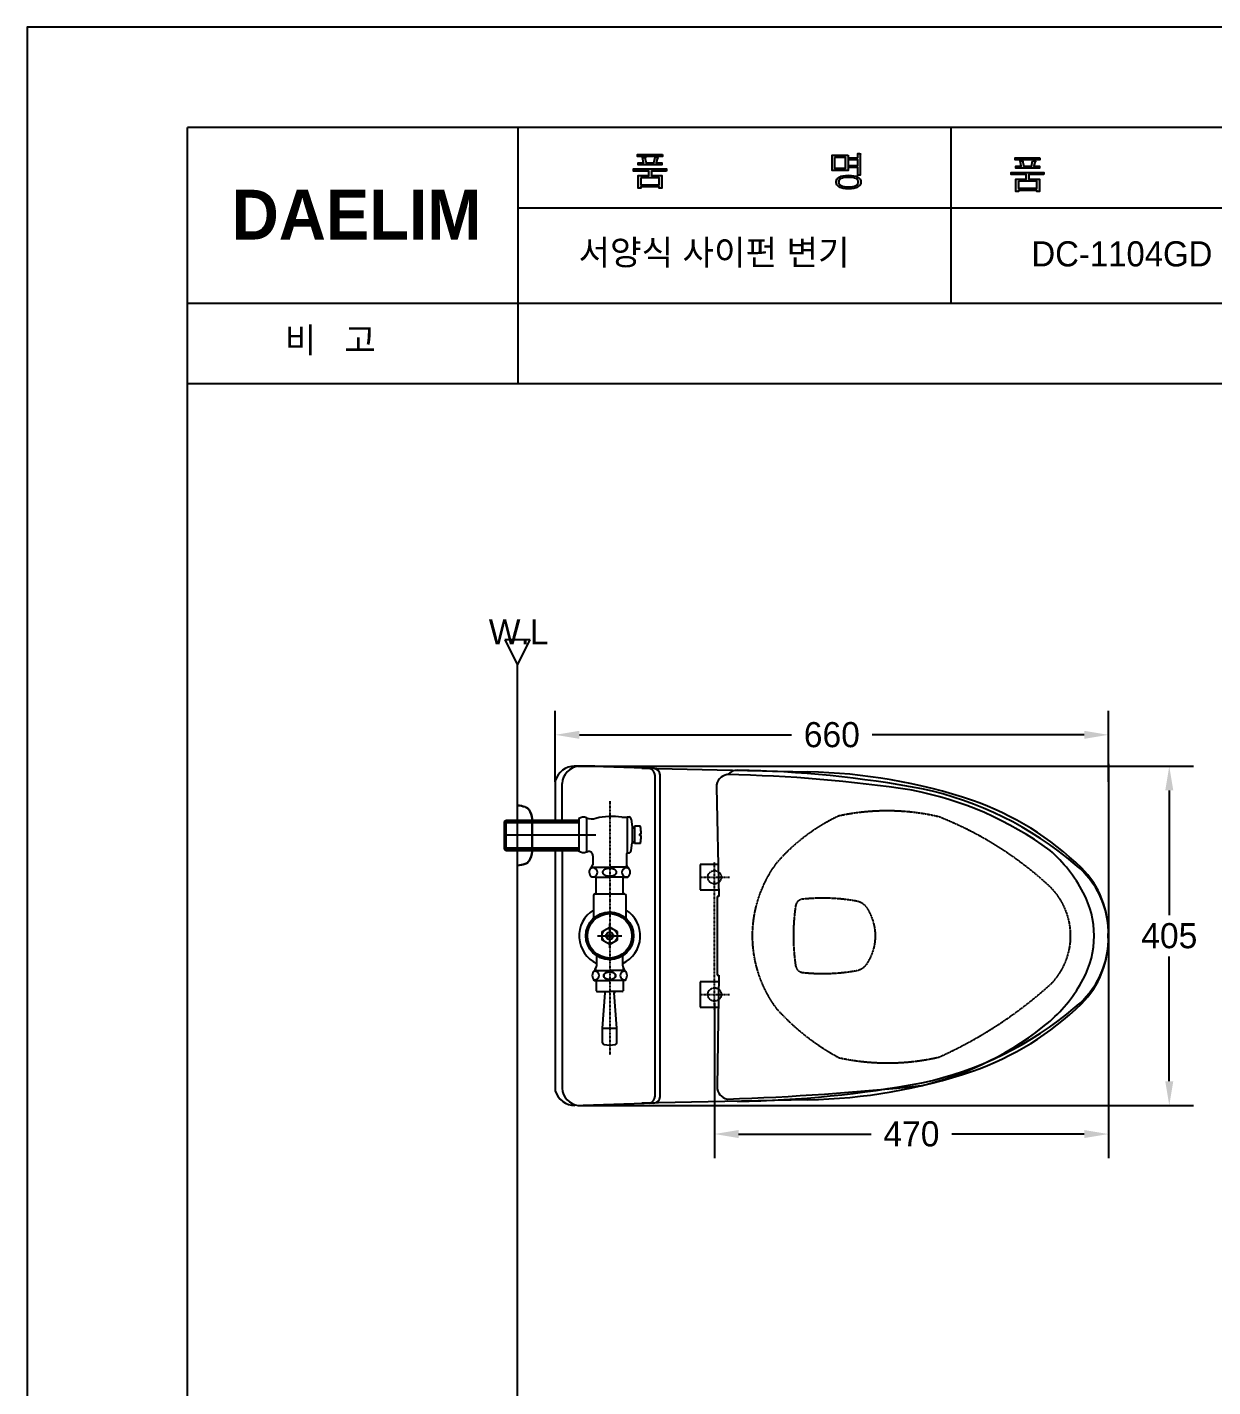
# Model space of a CAD drawing. Extents: x 66176 to 68602, y 58088 to 61519.
# Drawn here: x 66176 to 67591, y 59895 to 61519 of the extents above; entities that cross this region are included whole.
import ezdxf
from ezdxf.lldxf.tags import DXFTag

# ---------------------------------------------------------------- set-up
doc = ezdxf.new("R2010")
doc.units = 0
doc.header["$MEASUREMENT"] = 0
doc.linetypes.add('DASHDOT', pattern=[1, 0.5, -0.25, 0, -0.25])
doc.linetypes.add('DASHED', pattern=[0.75, 0.5, -0.25])
doc.layers.get('Defpoints').update_dxf_attribs({"linetype": 'CONTINUOUS'})
for name, color, linetype in [('001', 7, 'CONTINUOUS'), ('002', 7, 'CONTINUOUS'), ('BU', 7, 'CONTINUOUS'), ('CENTER', 1, 'CONTINUOUS'), ('D', 2, 'CONTINUOUS'), ('Dim', 4, 'CONTINUOUS'), ('DIM2', 7, 'CONTINUOUS'), ('LINE', 7, 'CONTINUOUS'), ('LINE @ 1 VP1', 7, 'CONTINUOUS'), ('LINE @ 1 VPModel', 7, 'CONTINUOUS'), ('POINT', 3, 'CONTINUOUS'), ('YA', 7, 'CONTINUOUS')]:
    doc.layers.add(name, color=color, linetype=linetype)
doc.layers.add('DWG', color=7, linetype='CONTINUOUS', lineweight=25)
doc.styles.add('h', font='', dxfattribs={"height": 30})
doc.styles.get("Standard").update_dxf_attribs({"font": 'txt.shx', "bigfont": 'ghs.shx'})
doc.styles.get('h').set_extended_font_data('Haansoft Batang')
tags = doc.linetypes.add('Amconstr', pattern=[9999, 9999, 0]).pattern_tags.tags
tags[6:7] = [DXFTag(74, 4), DXFTag(75, 0), DXFTag(340, '0'), DXFTag(46, 1.0), DXFTag(50, 0.0), DXFTag(44, 0.0), DXFTag(45, 0.0)]
tags[4:5] = [DXFTag(74, 4), DXFTag(75, 0), DXFTag(340, '0'), DXFTag(46, 1.0), DXFTag(50, 0.0), DXFTag(44, 0.0), DXFTag(45, 0.0)]
doc.dimstyles.get("Standard").update_dxf_attribs({"dimtxt": 0.18, "dimasz": 0.18, "dimexe": 0.18, "dimexo": 0.0625, "dimgap": 0.09, "dimtad": 0, "dimtih": 1, "dimtoh": 1, "dimdec": 4, "dimzin": 0, "dimdsep": 46, "dimtxsty": 'Standard', "dimcen": 0.09, "dimadec": 0, "dimazin": 0, "dimtfac": 1, "dimtdec": 4, "dimtofl": 0, "dimtmove": 0, "dimatfit": 0, "dimfxl": 0, "dimtolj": 1, "dimtzin": 0, "dimarcsym": 0})

# ---------------------------------------------------------------- blocks, each defined once
blk = doc.blocks.new('*D3')
at = {"layer": 'Defpoints', "color": 0}
for p in [(66823.1, 60636.3), (66823.5, 60231.4), (67539.3, 60231.4)]:
    blk.add_point(p, dxfattribs=at)
at = {"layer": 'Dim', "color": 0, "lineweight": -2}
for p, q in [((66833.1, 60636.3), (67568.1, 60636.3)), ((67539.3, 60607.5), (67539.3, 60458.4)), ((67539.3, 60260.2), (67539.3, 60409.2)), ((66833.5, 60231.4), (67568.1, 60231.4))]:
    blk.add_line(p, q, dxfattribs=at)
at = {"layer": 'Dim', "color": 0}
for points in [[(67534.5, 60607.5), (67544.1, 60607.5), (67539.3, 60636.3)], [(67534.5, 60260.2), (67544.1, 60260.2), (67539.3, 60231.4)]]:
    blk.add_solid(points, dxfattribs=at)
at = {"layer": 'Dim', "color": 0, "insert": (67539.3, 60433.8), "char_height": 30, "attachment_point": 5, "style": 'h'}
blk.add_mtext('\\A1;405', dxfattribs=at)
blk = doc.blocks.new('*D6')
at = {"layer": 'Defpoints', "color": 0}
for p in [(67466.6, 60379.7), (66996.6, 60363.8), (67466.6, 60197.2)]:
    blk.add_point(p, dxfattribs=at)
at = {"layer": 'Dim', "color": 0, "lineweight": -2}
for p, q in [((67466.6, 60369.7), (67466.6, 60168.4)), ((66996.6, 60353.8), (66996.6, 60168.4)), ((67025.4, 60197.2), (67183.4, 60197.2)), ((67437.8, 60197.2), (67279.8, 60197.2))]:
    blk.add_line(p, q, dxfattribs=at)
at = {"layer": 'Dim', "color": 0}
for points in [[(67025.4, 60202), (67025.4, 60192.4), (66996.6, 60197.2)], [(67437.8, 60202), (67437.8, 60192.4), (67466.6, 60197.2)]]:
    blk.add_solid(points, dxfattribs=at)
at = {"layer": 'Dim', "color": 0, "insert": (67231.6, 60197.2), "char_height": 30, "attachment_point": 5, "style": 'h'}
blk.add_mtext('\\A1;470', dxfattribs=at)
blk = doc.blocks.new('*D9')
at = {"layer": 'Defpoints', "color": 0}
for p in [(67466.6, 60673.8), (66806.6, 60607.8), (67466.6, 60607.8)]:
    blk.add_point(p, dxfattribs=at)
at = {"layer": 'Dim', "color": 0, "lineweight": -2}
for p, q in [((66806.6, 60617.8), (66806.6, 60702.6)), ((67466.6, 60617.8), (67466.6, 60702.6)), ((66835.4, 60673.8), (67088.4, 60673.8)), ((67437.8, 60673.8), (67184.8, 60673.8))]:
    blk.add_line(p, q, dxfattribs=at)
at = {"layer": 'Dim', "color": 0}
for points in [[(66835.4, 60678.6), (66835.4, 60669), (66806.6, 60673.8)], [(67437.8, 60678.6), (67437.8, 60669), (67466.6, 60673.8)]]:
    blk.add_solid(points, dxfattribs=at)
at = {"layer": 'Dim', "color": 0, "insert": (67136.6, 60673.8), "char_height": 30, "attachment_point": 5, "style": 'h'}
blk.add_mtext('\\A1;660', dxfattribs=at)
blk = doc.blocks.new('*U61')
at = {"layer": 'LINE @ 1 VP1', "linetype": 'Amconstr'}
h = blk.add_hatch(color=256, dxfattribs=at)
h.dxf.hatch_style = 1
h.paths.add_polyline_path([(67362.5, 61352.7), (67356, 61352.7), (67356, 61350.3), (67384.3, 61350.3), (67384.3, 61352.7), (67377.7, 61352.7), (67378.9, 61357.1), (67379, 61357.5), (67379.6, 61358.2), (67379.6, 61358.3), (67379.7, 61358.3), (67379.7, 61358.4), (67379.7, 61358.4), (67379.7, 61358.4), (67379.7, 61358.4), (67379.7, 61358.5), (67379.7, 61358.5), (67379.7, 61358.5), (67379.7, 61358.5), (67379.6, 61358.5), (67379.6, 61358.6), (67379.4, 61358.6), (67378.7, 61358.8), (67376.2, 61359.2), (67374.7, 61352.7), (67365.6, 61352.7), (67364.3, 61357.6), (67364.5, 61358.1), (67364.7, 61358.4), (67364.7, 61358.5), (67364.7, 61358.6), (67364.7, 61358.6), (67364.7, 61358.6), (67364.7, 61358.7), (67364.7, 61358.7), (67364.7, 61358.7), (67364.7, 61358.7), (67364.7, 61358.8), (67364.7, 61358.8), (67364.6, 61358.8), (67364.6, 61358.8), (67364.5, 61358.8), (67364.2, 61358.9), (67363.3, 61358.9), (67361.2, 61358.9)])
h.paths.add_polyline_path([(67350.6, 61345.3), (67350.6, 61342.8), (67368.6, 61342.8), (67368.6, 61337.3), (67356, 61337.3), (67356, 61322.5), (67359.2, 61322.5), (67359.2, 61323.8), (67381.2, 61323.8), (67381.2, 61322.5), (67384.3, 61322.5), (67384.3, 61337.3), (67371.7, 61337.3), (67371.7, 61342.8), (67389.7, 61342.8), (67389.7, 61345.3)])
h.paths.add_polyline_path([(67381.2, 61334.7), (67381.2, 61326.4), (67359.2, 61326.4), (67359.2, 61334.7)], flags=16)
at = {"layer": 'LINE @ 1 VPModel', "linetype": 'Amconstr'}
h = blk.add_hatch(color=256, dxfattribs=at)
h.dxf.hatch_style = 1
h.paths.add_polyline_path([(67362.5, 61352.7), (67356, 61352.7), (67356, 61350.3), (67384.3, 61350.3), (67384.3, 61352.7), (67377.7, 61352.7), (67378.9, 61357.1), (67379, 61357.5), (67379.6, 61358.2), (67379.6, 61358.3), (67379.7, 61358.3), (67379.7, 61358.4), (67379.7, 61358.4), (67379.7, 61358.4), (67379.7, 61358.4), (67379.7, 61358.5), (67379.7, 61358.5), (67379.7, 61358.5), (67379.7, 61358.5), (67379.6, 61358.5), (67379.6, 61358.6), (67379.4, 61358.6), (67378.7, 61358.8), (67376.2, 61359.2), (67374.7, 61352.7), (67365.6, 61352.7), (67364.3, 61357.6), (67364.5, 61358.1), (67364.7, 61358.4), (67364.7, 61358.5), (67364.7, 61358.6), (67364.7, 61358.6), (67364.7, 61358.6), (67364.7, 61358.7), (67364.7, 61358.7), (67364.7, 61358.7), (67364.7, 61358.7), (67364.7, 61358.8), (67364.7, 61358.8), (67364.6, 61358.8), (67364.6, 61358.8), (67364.5, 61358.8), (67364.2, 61358.9), (67363.3, 61358.9), (67361.2, 61358.9)])
h.paths.add_polyline_path([(67350.6, 61345.3), (67350.6, 61342.8), (67368.6, 61342.8), (67368.6, 61337.3), (67356, 61337.3), (67356, 61322.5), (67359.2, 61322.5), (67359.2, 61323.8), (67381.2, 61323.8), (67381.2, 61322.5), (67384.3, 61322.5), (67384.3, 61337.3), (67371.7, 61337.3), (67371.7, 61342.8), (67389.7, 61342.8), (67389.7, 61345.3)])
h.paths.add_polyline_path([(67381.2, 61334.7), (67381.2, 61326.4), (67359.2, 61326.4), (67359.2, 61334.7)], flags=16)
blk = doc.blocks.new('*U62')
at = {"layer": 'LINE @ 1 VP1', "linetype": 'Amconstr'}
h = blk.add_hatch(color=256, dxfattribs=at)
h.dxf.hatch_style = 1
h.paths.add_polyline_path([(67385, 61362.5), (67355.4, 61362.5), (67355.4, 61360.1), (67385, 61360.1)])
at = {"layer": 'LINE @ 1 VPModel', "linetype": 'Amconstr'}
h = blk.add_hatch(color=256, dxfattribs=at)
h.dxf.hatch_style = 1
h.paths.add_polyline_path([(67385, 61362.5), (67355.4, 61362.5), (67355.4, 61360.1), (67385, 61360.1)])

msp = doc.modelspace()

# ---------------------------------------------------------------- hatches: boundary and pattern name
at = {"layer": 'YA'}
h = msp.add_hatch(color=256, dxfattribs=at)
h.paths.add_polyline_path([(67167.5, 61362.7), (67167.5, 61367.6), (67169.9, 61367.6), (67170.3, 61367.5), (67170.6, 61367.5), (67170.7, 61367.5), (67170.8, 61367.5), (67170.8, 61367.4), (67170.9, 61367.4), (67170.9, 61367.4), (67170.9, 61367.4), (67170.9, 61367.4), (67170.9, 61367.4), (67170.9, 61367.3), (67170.9, 61367.3), (67170.9, 61367.3), (67171, 61367.3), (67171, 61367.3), (67170.9, 61367.3), (67170.9, 61367.2), (67170.9, 61367), (67170.8, 61366.9), (67170.6, 61366.5), (67170.6, 61366.2), (67170.6, 61341.8), (67167.5, 61341.8), (67167.5, 61350.9), (67157.6, 61350.9), (67157.6, 61353.4), (67167.5, 61353.4), (67167.5, 61360.1), (67157.6, 61360.1), (67157.6, 61362.7)])
h.paths.add_polyline_path([(67147.7, 61337.9), (67147.1, 61337.5), (67146.5, 61337.1), (67146, 61336.6), (67145.6, 61336.1), (67145.3, 61335.6), (67145.1, 61335), (67144.9, 61334.3), (67144.9, 61333.6), (67144.9, 61333), (67145.1, 61332.4), (67145.3, 61331.8), (67145.6, 61331.2), (67146, 61330.8), (67146.5, 61330.3), (67147.1, 61329.9), (67147.7, 61329.5), (67149.4, 61328.9), (67151.4, 61328.5), (67156.6, 61328.1), (67161.7, 61328.5), (67163.8, 61328.9), (67165.4, 61329.5), (67166.1, 61329.9), (67166.7, 61330.3), (67167.2, 61330.8), (67167.6, 61331.2), (67167.9, 61331.8), (67168.1, 61332.4), (67168.3, 61333), (67168.3, 61333.6), (67168.3, 61334.3), (67168.1, 61335), (67167.9, 61335.6), (67167.6, 61336.1), (67167.2, 61336.6), (67166.7, 61337.1), (67166.1, 61337.5), (67165.4, 61337.9), (67163.8, 61338.5), (67161.7, 61339), (67156.6, 61339.3), (67151.4, 61339), (67149.4, 61338.5)], flags=16)
h.paths.add_polyline_path([(67167.7, 61339.5), (67168.6, 61339), (67169.3, 61338.4), (67170, 61337.7), (67170.5, 61337), (67170.9, 61336.2), (67171.2, 61335.4), (67171.3, 61334.5), (67171.4, 61333.6), (67171.3, 61332.7), (67171.2, 61331.9), (67170.9, 61331.1), (67170.5, 61330.4), (67170, 61329.7), (67169.3, 61329), (67168.6, 61328.4), (67167.7, 61327.9), (67166.7, 61327.3), (67165.6, 61326.9), (67163, 61326.1), (67160, 61325.7), (67156.6, 61325.6), (67153.2, 61325.7), (67150.2, 61326.1), (67147.6, 61326.9), (67146.4, 61327.3), (67145.4, 61327.9), (67144.6, 61328.4), (67143.8, 61329), (67143.2, 61329.7), (67142.7, 61330.4), (67142.3, 61331.1), (67142, 61331.9), (67141.9, 61332.7), (67141.8, 61333.6), (67141.9, 61334.5), (67142, 61335.4), (67142.3, 61336.2), (67142.7, 61337), (67143.2, 61337.7), (67143.8, 61338.4), (67144.6, 61339), (67145.4, 61339.5), (67146.4, 61340.1), (67147.6, 61340.6), (67150.2, 61341.3), (67153.2, 61341.7), (67156.6, 61341.9), (67160, 61341.7), (67163, 61341.3), (67165.6, 61340.6), (67166.7, 61340.1)])
h.paths.add_polyline_path([(67139.9, 61363.2), (67139.9, 61350.1), (67153, 61350.1), (67153, 61363.2)], flags=16)
h.paths.add_polyline_path([(67156.1, 61365.8), (67156.1, 61347.5), (67136.8, 61347.5), (67136.8, 61365.8)])
h.paths.add_polyline_path([(66908.6, 61338.8), (66908.6, 61330.5), (66930.7, 61330.5), (66930.7, 61338.8)], flags=16)
h.paths.add_polyline_path([(66914.1, 61362.9), (66914.1, 61362.8), (66914.1, 61362.8), (66914.1, 61362.8), (66914.1, 61362.8), (66914.2, 61362.8), (66914.2, 61362.7), (66914.2, 61362.7), (66914.1, 61362.7), (66914.1, 61362.6), (66914.1, 61362.5), (66914, 61362.4), (66913.9, 61362), (66913.8, 61361.8), (66913.8, 61361.7), (66913.8, 61361.6), (66913.8, 61361.5), (66915, 61356.8), (66924.2, 61356.8), (66925.7, 61363.3), (66928.1, 61362.9), (66928.8, 61362.7), (66929, 61362.7), (66929.1, 61362.6), (66929.1, 61362.6), (66929.1, 61362.6), (66929.1, 61362.6), (66929.1, 61362.5), (66929.1, 61362.5), (66929.1, 61362.5), (66929.1, 61362.5), (66929.1, 61362.5), (66929.1, 61362.4), (66929.1, 61362.3), (66929, 61362.3), (66928.9, 61362.1), (66928.6, 61361.8), (66928.5, 61361.6), (66928.4, 61361.5), (66928.4, 61361.3), (66928.3, 61361.2), (66927.1, 61356.8), (66933.7, 61356.8), (66933.7, 61354.4), (66905.5, 61354.4), (66905.5, 61356.8), (66912, 61356.8), (66910.6, 61363), (66912.8, 61363), (66913.7, 61363), (66913.9, 61362.9), (66914, 61362.9), (66914.1, 61362.9)])
h.paths.add_polyline_path([(66934.4, 61366.5), (66934.4, 61364.2), (66904.8, 61364.2), (66904.8, 61366.5)])
h.paths.add_polyline_path([(66939.1, 61346.9), (66921.2, 61346.9), (66921.2, 61341.4), (66933.8, 61341.4), (66933.8, 61326.6), (66930.7, 61326.6), (66930.7, 61327.9), (66908.6, 61327.9), (66908.6, 61326.6), (66905.5, 61326.6), (66905.5, 61341.4), (66918.1, 61341.4), (66918.1, 61346.9), (66900.1, 61346.9), (66900.1, 61349.4), (66939.1, 61349.4)])

# ---------------------------------------------------------------- linework, layer by layer
at = {"layer": '001', "color": 7}
for p, q in [((66924.9, 60633.5), (66840, 60636.3)), ((67108.1, 60629.4), (66909.8, 60633.5)), ((66806.6, 60618.8), (66806.6, 60571.6)), ((66806.6, 60535.8), (66806.6, 60248.8)), ((67108.1, 60238.2), (66909.8, 60234.2)), ((66924.9, 60234.2), (66840, 60231.3))]:
    msp.add_line(p, q, dxfattribs=at)
for centre, radius, start, end in [((66830.1, 60611.8), 24.6, 90.6307, 163.2814), ((67097.2, 59981.1), 648.4, 71.3623, 89.0379), ((67184, 60255.5), 360.7, 45.9753, 70.4947), ((67356.7, 60437.4), 109.9, 358.1629, 44.8596), ((67356.7, 60430.3), 109.9, 315.1404, 1.8371), ((67184, 60612.1), 360.7, 289.5053, 314.0247), ((67097.2, 60886.5), 648.4, 270.9621, 288.6377), ((66830.1, 60255.9), 24.6, 196.7533, 269.8038)]:
    msp.add_arc(centre, radius, start, end, dxfattribs=at)
at = {"layer": '002', "color": 7}
for p, q in [((66776.5, 60787.2), (66746.5, 60787.2)), ((66746.5, 60787.2), (66761.5, 60757.2)), ((66761.5, 60757.2), (66776.5, 60787.2)), ((66761.5, 59045.8), (66761.5, 60757.2)), ((66925.7, 60242.3), (66925.7, 60625.3)), ((66931.7, 60241.8), (66931.7, 60625.9)), ((66814.7, 60571.6), (66814.7, 60615.8)), ((66814.7, 60535.8), (66814.7, 60251.8))]:
    msp.add_line(p, q, dxfattribs=at)
for centre, radius, start, end in [((66836.8, 60614.3), 22.2, 97.0964, 176.1367), ((66916.6, 60624.9), 9.11, 2.8313, 74.6127), ((66923.6, 60625.4), 8.12, 3.5198, 88.2901), ((66836.8, 60253.3), 22.2, 183.8633, 262.9036), ((66916.6, 60242.8), 9.11, 285.3873, 357.1687), ((66923.6, 60242.3), 8.12, 271.7099, 356.4802)]:
    msp.add_arc(centre, radius, start, end, dxfattribs=at)
at = {"layer": 'BU', "color": 7}
for p, q in [((66998.8, 60611.4), (67001.6, 60480.8)), ((66834.5, 60573.3), (66834.5, 60554.3)), ((66843.9, 60574.7), (66843.9, 60533.9)), ((66886, 60575.3), (66892.5, 60575.3)), ((66892.5, 60575.8), (66894.2, 60575.8)), ((66892.5, 60575.8), (66892.5, 60533.3)), ((66897.2, 60573.1), (66898.2, 60564)), ((66898.2, 60564), (66898.2, 60544.7)), ((66901.2, 60564.7), (66900.6, 60563.6)), ((66908.2, 60564.7), (66901.2, 60564.7)), ((66901.2, 60564.7), (66901.2, 60543.9)), ((66834.5, 60554.3), (66834.5, 60535.3)), ((66897.2, 60535.5), (66898.2, 60544.7)), ((66901.2, 60543.9), (66900.6, 60545.1)), ((66908.2, 60543.9), (66901.2, 60543.9)), ((66907, 60555.1), (66907, 60553.6)), ((66909, 60555.1), (66907, 60555.1)), ((66909, 60553.6), (66907, 60553.6)), ((66845, 60534.3), (66843.9, 60533.9)), ((66851.5, 60529.5), (66851.5, 60518.4)), ((66891.5, 60529.2), (66891.5, 60523.3)), ((66892.2, 60532.8), (66894.2, 60532.8)), ((66850.5, 60515.7), (66849.6, 60515.7)), ((66849.9, 60515.7), (66851.5, 60518.4)), ((66850.5, 60515.7), (66851.4, 60515.7)), ((66850.5, 60515.7), (66871.5, 60515.7)), ((66892.5, 60515.7), (66871.5, 60515.7)), ((66891.5, 60523.3), (66891.5, 60518.4)), ((66893, 60515.7), (66891.5, 60518.4)), ((66892.5, 60515.7), (66893.3, 60515.7)), ((66979.6, 60518.8), (66979.6, 60488.8)), ((67000.8, 60518.8), (66979.6, 60518.8)), ((66854.2, 60504), (66850, 60504)), ((66854.2, 60504), (66850, 60504)), ((66854.2, 60504), (66871.5, 60504)), ((66854.2, 60504), (66855.5, 60504)), ((66855.5, 60483.8), (66855.5, 60504)), ((66888.7, 60504), (66871.5, 60504)), ((66887.5, 60483.8), (66887.5, 60504)), ((66887.5, 60483.8), (66887.5, 60504)), ((66888.7, 60504), (66893, 60504)), ((66852, 60481.8), (66852, 60454.6)), ((66854, 60483.8), (66855.5, 60483.8)), ((66855.5, 60483.8), (66889, 60483.8)), ((66889, 60483.8), (66887.5, 60483.8)), ((66891, 60454.6), (66891, 60481.8)), ((66979.6, 60488.8), (67001.4, 60488.8)), ((66999.6, 60480.8), (66999.6, 60433.8)), ((67001.6, 60480.8), (66999.6, 60480.8)), ((66862.4, 60439), (66871.5, 60444.2)), ((66862.4, 60428.6), (66862.4, 60439)), ((66867.1, 60434.6), (66875.8, 60434.6)), ((66867.1, 60433), (66875.8, 60433)), ((66871.5, 60444.2), (66880.5, 60439)), ((66880.5, 60439), (66880.5, 60428.6)), ((66999.6, 60433.8), (66999.6, 60386.8)), ((66871.5, 60423.4), (66862.4, 60428.6)), ((66880.5, 60428.6), (66871.5, 60423.4)), ((66856, 60398.1), (66856, 60409.9)), ((66887, 60398.1), (66887, 60409.9)), ((66853, 60392.3), (66871.5, 60392.3)), ((66854, 60393.8), (66855.5, 60396.6)), ((66854, 60392.3), (66854, 60393.8)), ((66855, 60393.8), (66854, 60393.8)), ((66855, 60392.3), (66855, 60395.6)), ((66889.9, 60392.3), (66871.5, 60392.3)), ((66889, 60393.8), (66887.4, 60396.6)), ((66888, 60392.3), (66888, 60395.6)), ((66888, 60393.8), (66889, 60393.8)), ((66889, 60392.3), (66889, 60393.8)), ((67001.6, 60386.8), (66999.6, 60253.7)), ((66999.6, 60386.8), (67001.6, 60386.8)), ((66853, 60380.3), (66871.5, 60380.3)), ((66855.5, 60379.3), (66855.5, 60368.3)), ((66856.5, 60367.3), (66860.7, 60367.3)), ((66860.7, 60367.3), (66871.5, 60367.3)), ((66863, 60323.4), (66866, 60365.6)), ((66889.9, 60380.3), (66871.5, 60380.3)), ((66886.5, 60367.3), (66871.5, 60367.3)), ((66880, 60323.4), (66877, 60365.6)), ((66887.5, 60379.3), (66887.5, 60368.3)), ((66979.6, 60378.8), (66979.6, 60348.8)), ((67001.5, 60378.8), (66979.6, 60378.8)), ((66979.6, 60348.8), (67001, 60348.8)), ((66863, 60323.4), (66880, 60323.4)), ((66863, 60306), (66863, 60323.4)), ((66880, 60306), (66880, 60323.4))]:
    msp.add_line(p, q, dxfattribs=at)
for radius in [28.5, 26.5, 9, 4.4]:
    msp.add_circle((66871.5, 60433.8), radius, dxfattribs=at)
for centre, radius, start, end in [((67013.8, 60611.4), 15, 97.6313, 180), ((66979.3, 58926.6), 1700, 81.4419, 88.9033), ((67023.8, 60616.5), 15, 88.4964, 139.4017), ((67001.5, 59299.6), 1332.1, 79.5043, 89.0246), ((67156.7, 60202.5), 416.2, 49.5248, 77.87), ((67155.5, 60206.9), 408, 53.709, 79.1594), ((66873.5, 60497.3), 79, 80.8739, 103.5868), ((66840.5, 60565.4), 10, 69.9279, 127.05), ((66850.4, 60592.6), 19, 249.9279, 283.5868), ((66894.2, 60572.8), 3, 5.8234, 90), ((66899.5, 60564.1), 1.3, 185.8232, 334.4413), ((66839, 60554.3), 70, 4.4244, 8.5378), ((66899.5, 60544.5), 1.3, 25.5587, 174.1768), ((66839, 60554.3), 70, 351.4622, 355.5756), ((66839, 60554.3), 70, 0.6139, 4.4244), ((66839, 60554.3), 70, 355.5756, 359.3861), ((66840.5, 60543.3), 10, 232.95, 290.0721), ((66846.5, 60529.5), 5, 0, 106.5076), ((66900.5, 60529.2), 9, 152.734, 180), ((66894.2, 60535.8), 3, 270, 354.1766), ((67277.8, 60400.9), 180, 28.1029, 48.544), ((66854.5, 60510), 7.5, 129.9055, 233.1301), ((66851.5, 60509.6), 5.44, 244.1576, 118.8551), ((66891.4, 60509.6), 5.44, 61.1449, 295.8424), ((66888.5, 60510), 7.5, 306.8699, 50.0945), ((67363, 60437.4), 103.6, 358.0058, 51.9535), ((66854, 60481.8), 2, 90, 180), ((66889, 60481.8), 2, 0, 90), ((67339.6, 60433.8), 110, 360, 28.1029), ((66871.5, 60433.8), 36.5, 122.2928, 244.871), ((66871.5, 60433.8), 36.5, 295.129, 57.7072), ((67363, 60430.2), 103.6, 308.0465, 1.9942), ((67339.6, 60433.8), 110, 331.8971, 360), ((66853, 60398.1), 3, 330, 360), ((66890, 60398.1), 3, 180, 210), ((66859.7, 60386.3), 9, 138.1897, 221.8103), ((66853.6, 60386.3), 5.22, 261.2455, 102.9421), ((66889.3, 60386.3), 5.22, 77.0579, 278.7545), ((66883.2, 60386.3), 9, 318.1897, 41.8103), ((67277.8, 60466.8), 180, 311.456, 331.8971), ((66854.5, 60379.3), 1, 0, 90), ((66856.5, 60368.3), 1, 180, 270), ((66862, 60365.8), 4, 356.3211, 22.0243), ((66881, 60365.8), 4, 157.9757, 183.6789), ((66886.5, 60368.3), 1, 270, 0), ((66888.5, 60379.3), 1, 90, 180), ((67156.7, 60665.2), 416.2, 282.13, 310.4752), ((67156.5, 60620.5), 375.7, 283.323, 309.8112), ((66865, 60306), 2, 180, 259.1799), ((66871.5, 60340), 36.6, 259.1799, 280.8201), ((66878, 60306), 2, 280.8201, 360), ((67014.6, 60253.7), 15, 180, 259.9312), ((66905.2, 63460.5), 3223.3, 271.8992, 276.0174), ((67001.5, 61568.1), 1332.1, 270.9754, 280.4957)]:
    msp.add_arc(centre, radius, start, end, dxfattribs=at)
for points in [[(66871.3, 60514.3), (66863, 60514.3), (66863, 60509.7)], [(66879.7, 60509.7), (66879.7, 60514.3), (66871.3, 60514.3)], [(66863, 60509.7), (66863, 60505.2), (66871.3, 60505.2)], [(66871.3, 60505.2), (66879.7, 60505.2), (66879.7, 60509.7)], [(66871.4, 60390.8), (66864.3, 60390.8), (66864.3, 60386.2)], [(66864.3, 60386.2), (66864.3, 60381.6), (66871.4, 60381.6)], [(66864.4, 60386.2), (66864.4, 60390.8), (66871.5, 60390.8)], [(66871.5, 60381.6), (66864.4, 60381.6), (66864.4, 60386.2)], [(66878.5, 60386.2), (66878.5, 60390.8), (66871.4, 60390.8)], [(66871.4, 60381.6), (66878.5, 60381.6), (66878.5, 60386.2)], [(66871.5, 60390.8), (66878.6, 60390.8), (66878.6, 60386.2)], [(66878.6, 60386.2), (66878.6, 60381.6), (66871.5, 60381.6)]]:
    msp.add_rational_spline(points, [1, 0.707106781056, 1], degree=2, dxfattribs=at)
at = {"layer": 'CENTER', "color": 0, "linetype": 'DASHDOT'}
for p, q in [((66871.5, 60594.7), (66871.5, 60291.8)), ((66996.6, 60345.8), (66996.6, 60521.8)), ((66978.6, 60503.8), (67014.6, 60503.8)), ((66978.6, 60363.8), (67014.6, 60363.8))]:
    msp.add_line(p, q, dxfattribs=at)
at = {"layer": 'D', "color": 0, "linetype": 'ByBlock', "lineweight": 30}
for p, q in [((66761.5, 60569.1), (66746.1, 60569.1)), ((66834.5, 60569.1), (66761.5, 60569.1)), ((66746.1, 60538.3), (66761.5, 60538.3)), ((66761.5, 60538.3), (66834.5, 60538.3))]:
    msp.add_line(p, q, dxfattribs=at)
at = {"layer": 'Dim', "color": 0}
for p, q in [((66853.7, 60636.3), (66829.1, 60636.3)), ((67466.6, 60639.2), (67466.6, 60178.2)), ((67466.6, 60639.2), (67466.6, 60229.2)), ((66747.4, 60554.3), (66855.1, 60554.3)), ((66871.5, 60419.4), (66871.5, 60448.2)), ((66857.1, 60433.8), (66885.9, 60433.8))]:
    msp.add_line(p, q, dxfattribs=at)
at = {"layer": 'DWG', "color": 0, "linetype": 'ByBlock', "lineweight": 30}
for p, q in [((66746.1, 60570.3), (66747.4, 60571.6)), ((66746.1, 60553.7), (66746.1, 60570.3)), ((66746.1, 60553.7), (66746.1, 60570.3)), ((66746.1, 60553.7), (66746.1, 60570.3)), ((66746.1, 60570.3), (66746.1, 60569.1)), ((66746.1, 60569.1), (66746.1, 60538.3)), ((66747.4, 60571.6), (66761.5, 60571.6)), ((66747.4, 60537.1), (66747.4, 60571.6)), ((66760.6, 60571.6), (66834.5, 60571.6)), ((66779, 60573.4), (66779.1, 60534.5)), ((66834.5, 60570.3), (66832.3, 60571.6)), ((66834.5, 60570.3), (66834.5, 60571.6)), ((66746.1, 60537.1), (66746.1, 60538.3)), ((66746.1, 60538.3), (66746.1, 60537.1)), ((66746.1, 60537.1), (66747.4, 60535.8)), ((66747.4, 60535.8), (66747.4, 60537.1)), ((66761.5, 60535.8), (66747.4, 60535.8)), ((66834.5, 60535.8), (66761.5, 60535.8)), ((66834.5, 60537.1), (66832.3, 60535.8)), ((66834.5, 60537.1), (66834.5, 60535.8))]:
    msp.add_line(p, q, dxfattribs=at)
for centre, radius, start, end in [((66759.8, 60556.5), 33, 70.9929, 87.134), ((66766.6, 60577.5), 11, 37.1965, 68.8073), ((66757, 60571.9), 22, 3.9802, 33.7923), ((66757, 60535.5), 22, 326.2077, 357.4359), ((66759.8, 60550.9), 33, 272.866, 289.0071), ((66766.6, 60529.9), 11, 291.1927, 322.8035)]:
    msp.add_arc(centre, radius, start, end, dxfattribs=at)
at = {"layer": 'POINT', "color": 0, "linetype": 'DASHED'}
for centre in [(66996.6, 60503.8), (66996.6, 60363.8)]:
    msp.add_circle(centre, 8, dxfattribs=at)
for centre, radius, start, end in [((67241.3, 60372.2), 226.3, 115.3002, 139.1267), ((67202.4, 60310.1), 272.9, 76.9742, 102.2437), ((67109.8, 60183.2), 422, 46.8702, 68.5713), ((67186.6, 60433.8), 145, 143.411, 216.589), ((67339.6, 60433.8), 82, 0, 44.3131), ((67330.7, 60433.8), 240, 171.347, 180), ((67102.4, 60468.6), 9, 96.0876, 171.347), ((67125.8, 60248.8), 230, 79.9998, 96.0876), ((67162.3, 60455.6), 20, 33.0409, 79.9998), ((67128.7, 60433.8), 60, 0, 33.0409), ((67330.7, 60433.8), 240, 180, 188.653), ((67128.7, 60433.8), 60, 326.9591, 0), ((67339.6, 60433.8), 82, 315.6869, 0), ((67102.4, 60399.1), 9, 188.653, 263.9124), ((67162.3, 60412), 20, 280.0002, 326.9591), ((67125.8, 60618.8), 230, 263.9124, 280.0002), ((67054.9, 60755.3), 511.2, 294.2384, 312.1988), ((67277.4, 60533.7), 278.7, 221.954, 241.7162), ((67203.2, 60555), 272.9, 257.7563, 283.0258)]:
    msp.add_arc(centre, radius, start, end, dxfattribs=at)
at = {"layer": 'YA', "color": 7}
for p, q in [((68443.7, 61398.7), (66367.7, 61398.7)), ((66367.7, 60328.5), (66367.7, 61398.7)), ((66762.2, 61092.7), (66762.2, 61398.7)), ((67279.1, 61188.4), (67279.1, 61398.4)), ((68443.7, 61302.7), (66762.2, 61302.7)), ((68443.7, 61188.7), (66367.7, 61188.7)), ((68443.7, 61092.7), (66367.7, 61092.7)), ((68443.7, 61092.7), (66367.7, 61092.7)), ((66367.7, 58230.7), (66367.7, 60328.5))]:
    msp.add_line(p, q, dxfattribs=at)
at = {"layer": 'YA', "color": 0}
msp.add_lwpolyline([(66176.4, 58088.2), (68601.9, 58088.2), (68601.9, 61518.6), (66176.4, 61518.6)], close=True, dxfattribs=at)
at = {"layer": 'YA', "color": 7}
for points in [[(66934.4, 61366.5), (66934.4, 61364.2), (66904.8, 61364.2), (66904.8, 61366.5), (66934.4, 61366.5)], [(66914.1, 61362.9), (66914.1, 61362.8), (66914.1, 61362.8), (66914.1, 61362.8), (66914.1, 61362.8), (66914.2, 61362.8), (66914.2, 61362.7), (66914.2, 61362.7), (66914.1, 61362.7), (66914.1, 61362.6), (66914.1, 61362.5), (66914, 61362.4), (66913.9, 61362), (66913.8, 61361.8), (66913.8, 61361.7), (66913.8, 61361.6), (66913.8, 61361.5), (66915, 61356.8), (66924.2, 61356.8), (66925.7, 61363.3), (66928.1, 61362.9), (66928.8, 61362.7), (66929, 61362.7), (66929.1, 61362.6), (66929.1, 61362.6), (66929.1, 61362.6), (66929.1, 61362.6), (66929.1, 61362.5), (66929.1, 61362.5), (66929.1, 61362.5), (66929.1, 61362.5), (66929.1, 61362.5), (66929.1, 61362.4), (66929.1, 61362.3), (66929, 61362.3), (66928.9, 61362.1), (66928.6, 61361.8), (66928.5, 61361.6), (66928.4, 61361.5), (66928.4, 61361.3), (66928.3, 61361.2), (66927.1, 61356.8), (66933.7, 61356.8), (66933.7, 61354.4), (66905.5, 61354.4), (66905.5, 61356.8), (66912, 61356.8), (66910.6, 61363), (66912.8, 61363), (66913.7, 61363), (66913.9, 61362.9), (66914, 61362.9), (66914.1, 61362.9), (66914.1, 61362.9)], [(67156.1, 61365.8), (67156.1, 61347.5), (67136.8, 61347.5), (67136.8, 61365.8), (67156.1, 61365.8)], [(67139.9, 61363.2), (67139.9, 61350.1), (67153, 61350.1), (67153, 61363.2), (67139.9, 61363.2)], [(67167.5, 61362.7), (67167.5, 61367.6), (67169.9, 61367.6), (67170.3, 61367.5), (67170.6, 61367.5), (67170.7, 61367.5), (67170.8, 61367.5), (67170.8, 61367.4), (67170.9, 61367.4), (67170.9, 61367.4), (67170.9, 61367.4), (67170.9, 61367.4), (67170.9, 61367.4), (67170.9, 61367.3), (67170.9, 61367.3), (67170.9, 61367.3), (67171, 61367.3), (67171, 61367.3), (67170.9, 61367.3), (67170.9, 61367.2), (67170.9, 61367), (67170.8, 61366.9), (67170.6, 61366.5), (67170.6, 61366.2), (67170.6, 61341.8), (67167.5, 61341.8), (67167.5, 61350.9), (67157.6, 61350.9), (67157.6, 61353.4), (67167.5, 61353.4), (67167.5, 61360.1), (67157.6, 61360.1), (67157.6, 61362.7), (67167.5, 61362.7)], [(67385, 61362.5), (67385, 61360.1), (67355.4, 61360.1), (67355.4, 61362.5), (67385, 61362.5)], [(67364.7, 61358.8), (67364.7, 61358.8), (67364.7, 61358.7), (67364.7, 61358.7), (67364.7, 61358.7), (67364.7, 61358.7), (67364.7, 61358.6), (67364.7, 61358.6), (67364.7, 61358.6), (67364.7, 61358.5), (67364.7, 61358.4), (67364.6, 61358.3), (67364.4, 61357.9), (67364.4, 61357.8), (67364.4, 61357.6), (67364.4, 61357.5), (67364.4, 61357.4), (67365.6, 61352.7), (67374.7, 61352.7), (67376.2, 61359.2), (67378.7, 61358.8), (67379.4, 61358.6), (67379.6, 61358.6), (67379.6, 61358.5), (67379.7, 61358.5), (67379.7, 61358.5), (67379.7, 61358.5), (67379.7, 61358.5), (67379.7, 61358.4), (67379.7, 61358.4), (67379.7, 61358.4), (67379.7, 61358.4), (67379.7, 61358.3), (67379.6, 61358.3), (67379.6, 61358.2), (67379.5, 61358), (67379.1, 61357.7), (67379.1, 61357.5), (67379, 61357.4), (67378.9, 61357.3), (67378.9, 61357.1), (67377.7, 61352.7), (67384.3, 61352.7), (67384.3, 61350.3), (67356, 61350.3), (67356, 61352.7), (67362.5, 61352.7), (67361.2, 61358.9), (67363.3, 61358.9), (67364.2, 61358.9), (67364.5, 61358.8), (67364.6, 61358.8), (67364.6, 61358.8), (67364.7, 61358.8)], [(66939.1, 61346.9), (66921.2, 61346.9), (66921.2, 61341.4), (66933.8, 61341.4), (66933.8, 61326.6), (66930.7, 61326.6), (66930.7, 61327.9), (66908.6, 61327.9), (66908.6, 61326.6), (66905.5, 61326.6), (66905.5, 61341.4), (66918.1, 61341.4), (66918.1, 61346.9), (66900.1, 61346.9), (66900.1, 61349.4), (66939.1, 61349.4), (66939.1, 61346.9)], [(67167.7, 61339.5), (67168.6, 61339), (67169.3, 61338.4), (67170, 61337.7), (67170.5, 61337), (67170.9, 61336.2), (67171.2, 61335.4), (67171.3, 61334.5), (67171.4, 61333.6), (67171.3, 61332.7), (67171.2, 61331.9), (67170.9, 61331.1), (67170.5, 61330.4), (67170, 61329.7), (67169.3, 61329), (67168.6, 61328.4), (67167.7, 61327.9), (67166.7, 61327.3), (67165.6, 61326.9), (67163, 61326.1), (67160, 61325.7), (67156.6, 61325.6), (67153.2, 61325.7), (67150.1, 61326.1), (67147.6, 61326.9), (67146.4, 61327.3), (67145.4, 61327.9), (67144.6, 61328.4), (67143.8, 61329), (67143.2, 61329.7), (67142.7, 61330.4), (67142.3, 61331.1), (67142, 61331.9), (67141.9, 61332.7), (67141.8, 61333.6), (67141.9, 61334.5), (67142, 61335.4), (67142.3, 61336.2), (67142.7, 61337), (67143.2, 61337.7), (67143.8, 61338.4), (67144.6, 61339), (67145.4, 61339.5), (67146.4, 61340.1), (67147.6, 61340.6), (67150.1, 61341.3), (67153.2, 61341.7), (67156.6, 61341.9), (67160, 61341.7), (67163, 61341.3), (67165.6, 61340.6), (67166.7, 61340.1), (67167.7, 61339.5)], [(67147.6, 61337.9), (67146.9, 61337.5), (67146.4, 61337.1), (67145.9, 61336.6), (67145.5, 61336.1), (67145.1, 61335.6), (67144.9, 61335), (67144.8, 61334.3), (67144.7, 61333.6), (67144.8, 61333), (67144.9, 61332.4), (67145.1, 61331.8), (67145.5, 61331.2), (67145.9, 61330.8), (67146.4, 61330.3), (67146.9, 61329.9), (67147.6, 61329.5), (67149.2, 61328.9), (67151.3, 61328.5), (67156.5, 61328.1), (67161.6, 61328.5), (67163.6, 61328.9), (67165.3, 61329.5), (67166, 61329.9), (67166.6, 61330.3), (67167.1, 61330.8), (67167.5, 61331.2), (67167.8, 61331.8), (67168, 61332.4), (67168.1, 61333), (67168.2, 61333.6), (67168.1, 61334.3), (67168, 61335), (67167.8, 61335.6), (67167.5, 61336.1), (67167.1, 61336.6), (67166.6, 61337.1), (67166, 61337.5), (67165.3, 61337.9), (67163.6, 61338.5), (67161.6, 61339), (67156.5, 61339.3), (67151.3, 61339), (67149.3, 61338.5), (67147.6, 61337.9)], [(67389.7, 61342.8), (67371.7, 61342.8), (67371.7, 61337.3), (67384.3, 61337.3), (67384.3, 61322.5), (67381.2, 61322.5), (67381.2, 61323.8), (67359.2, 61323.8), (67359.2, 61322.5), (67356, 61322.5), (67356, 61337.3), (67368.6, 61337.3), (67368.6, 61342.8), (67350.6, 61342.8), (67350.6, 61345.3), (67389.7, 61345.3), (67389.7, 61342.8)], [(66908.6, 61338.8), (66908.6, 61330.5), (66930.7, 61330.5), (66930.7, 61338.8), (66908.6, 61338.8)], [(67359.2, 61334.7), (67359.2, 61326.4), (67381.2, 61326.4), (67381.2, 61334.7), (67359.2, 61334.7)]]:
    msp.add_lwpolyline(points, dxfattribs=at)

# ---------------------------------------------------------------- block references
at = {"layer": 'LINE', "color": 0}
for name in ['*U61', '*U62']:
    msp.add_blockref(name, (0, 0), dxfattribs=at)

# ---------------------------------------------------------------- texts
at = {"layer": 'Dim', "color": 0, "char_height": 30, "width": 440.819, "attachment_point": 1, "style": 'h'}
for s, insert in [('{\\fGulim|b0|i0|c129|p50;서양식} {\\fGulim|b0|i0|c129|p50;사이펀} {\\fGulim|b0|i0|c129|p50;변기}', (66834.3, 61264.8)), ('{\\fGulim|b0|i0|c129|p50;DC-1104GD}', (67374.8, 61263))]:
    msp.add_mtext(s, dxfattribs=dict(at, insert=insert))
at = {"layer": 'Dim', "color": 0, "insert": (66483.7, 61160.2), "char_height": 30, "attachment_point": 1, "style": 'h'}
msp.add_mtext('{\\fGulim|b0|i0|c129|p50;비}   {\\fGulim|b0|i0|c129|p50;고}', dxfattribs=at)
at = {"layer": 'DIM2', "color": 0, "insert": (66727.2, 60781.7), "char_height": 30, "width": 123.711, "attachment_point": 7, "line_spacing_factor": 0.963855, "style": 'h'}
msp.add_mtext('W.L', dxfattribs=at)
at = {"layer": 'YA', "color": 7, "insert": (66420.5, 61324.5), "char_height": 59.437, "width": 290.871, "attachment_point": 1, "style": 'h'}
msp.add_mtext('{\\fHYGraphic-Medium|b1|i0|c129|p18;DAELIM}', dxfattribs=at)

# ---------------------------------------------------------------- dimensions: what is measured, and where the dimension line sits
at = {"layer": 'Dim', "color": 0}
dim = msp.add_linear_dim(base=(67466.6, 60673.8), p1=(66806.6, 60607.8), p2=(67466.6, 60607.8), dimstyle='Standard', override={"dimscale": 160, "dimgap": 0.06, "dimdec": 0, "dimtxsty": 'h', "dimtdec": 0, "dimatfit": 3, "dimarcsym": 1}, dxfattribs=at)
dim.commit()
dim.dimension.update_dxf_attribs({"geometry": '*D9', "text_midpoint": (67136.6, 60673.8), "dimtype": 160})
dim = msp.add_linear_dim(base=(67539.3, 60231.4), p1=(66823.1, 60636.3), p2=(66823.5, 60231.4), angle=90, dimstyle='Standard', override={"dimscale": 160, "dimgap": 0.06, "dimdec": 0, "dimtxsty": 'h', "dimatfit": 3, "dimarcsym": 1}, dxfattribs=at)
dim.commit()
dim.dimension.update_dxf_attribs({"geometry": '*D3', "text_midpoint": (67539.3, 60433.8), "dimtype": 160})
dim = msp.add_linear_dim(base=(67466.6, 60197.2), p1=(66996.6, 60363.8), p2=(67466.6, 60379.7), dimstyle='Standard', override={"dimscale": 160, "dimgap": 0.06, "dimdec": 0, "dimtxsty": 'h', "dimatfit": 3, "dimarcsym": 1}, dxfattribs=at)
dim.commit()
dim.dimension.update_dxf_attribs({"geometry": '*D6', "text_midpoint": (67231.6, 60197.2)})

doc.saveas('drawing.dxf')
